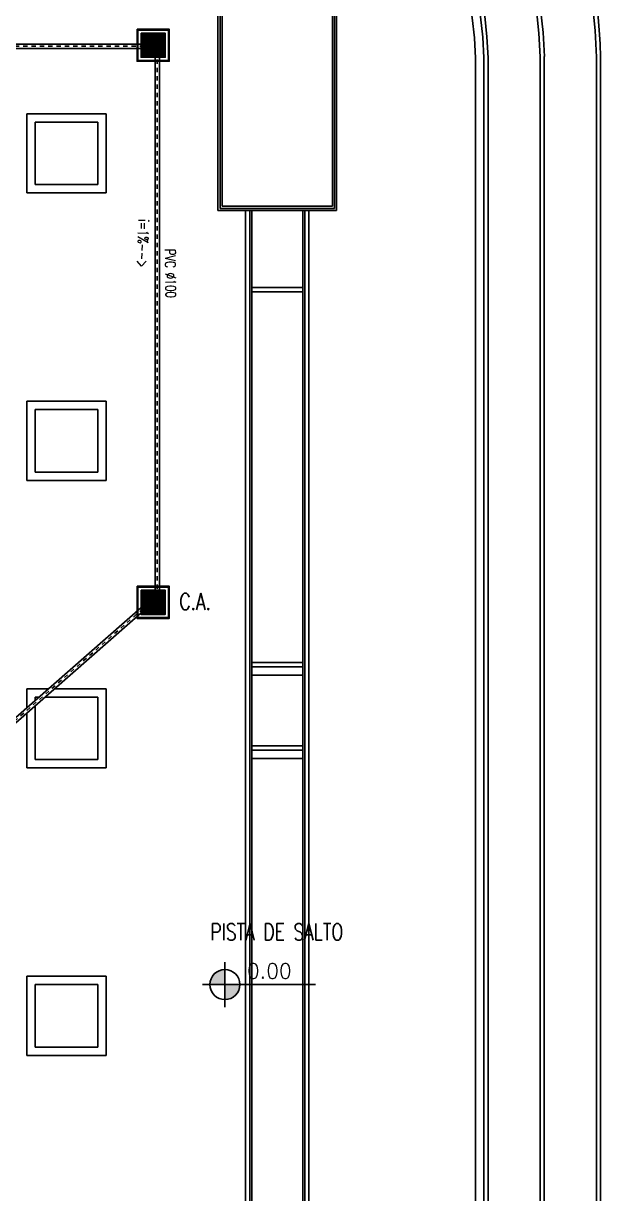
# Model space of a CAD drawing. Header units: inches. Extents: x 542650 to 544515, y 9574150 to 9574595.
# Drawn here: x 542863.26 to 542877.12, y 9574223.1 to 9574251.18 of the extents above; entities that cross this region are included whole.
import ezdxf
from ezdxf.enums import TextEntityAlignment as Align

# ---------------------------------------------------------------- set-up
doc = ezdxf.new("R2010")
doc.units = ezdxf.units.IN
doc.header["$MEASUREMENT"] = 0
doc.linetypes.add('DASHDOT', pattern=[1, 0.5, -0.25, 0, -0.25])
for name, color, linetype in [('EIXO', 8, 'Continuous'), ('I-ARQ', 8, 'Continuous'), ('I-NORMO_ARQ', 8, 'Continuous'), ('I-NORMO_INST', 4, 'Continuous'), ('I-PLUVIAL', 90, 'Continuous')]:
    doc.layers.add(name, color=color, linetype=linetype)
doc.styles.add('125', font='ROMANS.SHX', dxfattribs={"width": 0.7, "height": 0.25})
doc.styles.add('50', font='ROMANS.SHX', dxfattribs={"width": 0.7, "height": 0.1})
doc.styles.add('ROMANS', font='romans', dxfattribs={"height": 0.2})

# ---------------------------------------------------------------- blocks, each defined once
blk = doc.blocks.new('*U30')
at = {"color": 2}
blk.add_wipeout([(0, 0.057), (13.165, 0.057), (13.165, -0.057), (0, -0.057)], dxfattribs=at)
for p, q in [((0, 0.05), (13.165, 0.05)), ((0, -0.05), (13.165, -0.05))]:
    blk.add_line(p, q)
at = {"layer": 'EIXO', "linetype": 'DASHDOT', "ltscale": 0.01}
blk.add_line((0, 0), (13.165, 0), dxfattribs=at)
blk = doc.blocks.new('*U29')
at = {"color": 2}
blk.add_wipeout([(0, 0.057), (6.306, 0.057), (6.306, -0.057), (0, -0.057)], dxfattribs=at)
for p, q in [((0, 0.05), (6.306, 0.05)), ((0, -0.05), (6.306, -0.05))]:
    blk.add_line(p, q)
at = {"layer": 'EIXO', "linetype": 'DASHDOT', "ltscale": 0.01}
blk.add_line((0, 0), (6.306, 0), dxfattribs=at)
blk = doc.blocks.new('*U31')
at = {"color": 2}
blk.add_wipeout([(0.016, 0.055), (8.042, -2.307), (8.01, -2.416), (-0.016, -0.055)], dxfattribs=at)
for p, q in [((0.014, 0.048), (8.04, -2.313)), ((-0.014, -0.048), (8.012, -2.409))]:
    blk.add_line(p, q)
at = {"layer": 'EIXO', "linetype": 'DASHDOT', "ltscale": 0.01}
blk.add_line((0, 0), (8.026, -2.361), dxfattribs=at)
blk = doc.blocks.new('CAG')
at = {"color": 2, "ltscale": 0.5}
blk.add_wipeout([(-0.302, 0.302), (-0.302, -0.302), (0.302, -0.302), (0.302, 0.302)], dxfattribs=at)
at = {"ltscale": 0.5}
blk.add_lwpolyline([(-0.4, 0.4), (-0.4, -0.4), (0.4, -0.4), (0.4, 0.4)], close=True, dxfattribs=at)
at = {"color": 8, "ltscale": 0.5}
for points in [[(-0.38, 0.38), (-0.38, -0.38), (0.38, -0.38), (0.38, 0.38)], [(-0.3, 0.3), (-0.3, -0.3), (0.3, -0.3), (0.3, 0.3)], [(-0.3, 0.26875), (0.3, 0.26875), (0.3, 0.25625), (-0.3, 0.25625)], [(-0.3, 0.23125), (0.3, 0.23125), (0.3, 0.21875), (-0.3, 0.21875)], [(-0.3, 0.19375), (0.3, 0.19375), (0.3, 0.18125), (-0.3, 0.18125)], [(-0.3, 0.15625), (0.3, 0.15625), (0.3, 0.14375), (-0.3, 0.14375)], [(-0.3, 0.11875), (0.3, 0.11875), (0.3, 0.10625), (-0.3, 0.10625)], [(-0.3, 0.08125), (0.3, 0.08125), (0.3, 0.06875), (-0.3, 0.06875)], [(-0.3, 0.04375), (0.3, 0.04375), (0.3, 0.03125), (-0.3, 0.03125)], [(-0.3, 0.00625), (0.3, 0.00625), (0.3, -0.00625), (-0.3, -0.00625)], [(-0.3, -0.03125), (0.3, -0.03125), (0.3, -0.04375), (-0.3, -0.04375)], [(-0.3, -0.06875), (0.3, -0.06875), (0.3, -0.08125), (-0.3, -0.08125)], [(-0.3, -0.10625), (0.3, -0.10625), (0.3, -0.11875), (-0.3, -0.11875)], [(-0.3, -0.14375), (0.3, -0.14375), (0.3, -0.15625), (-0.3, -0.15625)], [(-0.3, -0.18125), (0.3, -0.18125), (0.3, -0.19375), (-0.3, -0.19375)], [(-0.3, -0.21875), (0.3, -0.21875), (0.3, -0.23125), (-0.3, -0.23125)], [(-0.3, -0.25625), (0.3, -0.25625), (0.3, -0.26875), (-0.3, -0.26875)]]:
    blk.add_lwpolyline(points, close=True, dxfattribs=at)

msp = doc.modelspace()

# ---------------------------------------------------------------- hatches: boundary and pattern name
at = {"layer": 'I-ARQ'}
h = msp.add_hatch(color=256, dxfattribs=at)
h.paths.add_polyline_path([(542868.458, 9574228.114), (542868.098, 9574228.114), (542868.098, 9574227.754, 0.414214)])
h.paths.add_polyline_path([(542868.098, 9574228.474, 0.414214), (542867.738, 9574228.114), (542868.098, 9574228.114)])

# ---------------------------------------------------------------- linework, layer by layer
for p, q in [((542867.931, 9574254.743), (542867.931, 9574246.693)), ((542867.931, 9574254.743), (542867.931, 9574246.693)), ((542867.981, 9574246.743), (542867.981, 9574254.693)), ((542868.031, 9574254.643), (542868.031, 9574246.793)), ((542870.681, 9574246.793), (542870.681, 9574254.643)), ((542870.731, 9574254.693), (542870.731, 9574246.743)), ((542870.781, 9574246.693), (542870.781, 9574254.743)), ((542870.781, 9574246.693), (542870.781, 9574254.743)), ((542874.117, 9574250.356), (542874.117, 9574183.35)), ((542874.317, 9574250.356), (542874.317, 9574183.35)), ((542874.417, 9574250.359), (542874.417, 9574183.267)), ((542874.417, 9574250.359), (542874.417, 9574183.267)), ((542875.667, 9574250.379), (542875.667, 9574183.267)), ((542875.767, 9574250.388), (542875.767, 9574183.342)), ((542877.018, 9574250.369), (542877.017, 9574183.373)), ((542877.118, 9574250.369), (542877.117, 9574183.373)), ((542865.244, 9574249.013), (542863.344, 9574249.013)), ((542863.344, 9574249.013), (542863.344, 9574247.113)), ((542865.244, 9574247.113), (542865.244, 9574249.013)), ((542865.044, 9574248.813), (542863.544, 9574248.813)), ((542863.544, 9574248.813), (542863.544, 9574247.313)), ((542865.044, 9574247.313), (542865.044, 9574248.813)), ((542863.544, 9574247.313), (542865.044, 9574247.313)), ((542863.344, 9574247.113), (542865.244, 9574247.113)), ((542867.931, 9574246.693), (542868.596, 9574246.693)), ((542867.931, 9574246.693), (542870.781, 9574246.693)), ((542870.731, 9574246.743), (542867.981, 9574246.743)), ((542868.031, 9574246.793), (542870.681, 9574246.793)), ((542868.596, 9574206.693), (542868.596, 9574246.693)), ((542868.596, 9574246.693), (542868.596, 9574206.693)), ((542868.696, 9574206.693), (542868.696, 9574246.693)), ((542868.746, 9574206.693), (542868.746, 9574246.693)), ((542869.966, 9574206.693), (542869.966, 9574246.693)), ((542870.016, 9574206.693), (542870.016, 9574246.693)), ((542870.116, 9574206.693), (542870.116, 9574246.693)), ((542870.116, 9574206.693), (542870.116, 9574246.693)), ((542870.116, 9574246.693), (542870.781, 9574246.693)), ((542869.966, 9574244.843), (542868.746, 9574244.843)), ((542868.746, 9574244.743), (542869.966, 9574244.743)), ((542863.344, 9574240.213), (542863.344, 9574242.113)), ((542863.344, 9574242.113), (542865.244, 9574242.113)), ((542863.544, 9574240.413), (542863.544, 9574241.913)), ((542863.544, 9574241.913), (542865.044, 9574241.913)), ((542865.044, 9574241.913), (542865.044, 9574240.413)), ((542865.244, 9574242.113), (542865.244, 9574240.213)), ((542865.244, 9574240.213), (542863.344, 9574240.213)), ((542865.044, 9574240.413), (542863.544, 9574240.413)), ((542869.966, 9574235.843), (542868.746, 9574235.843)), ((542868.746, 9574235.743), (542869.966, 9574235.743)), ((542869.966, 9574235.543), (542868.746, 9574235.543)), ((542863.344, 9574233.313), (542863.344, 9574235.213)), ((542863.344, 9574235.213), (542865.244, 9574235.213)), ((542865.244, 9574235.213), (542865.244, 9574233.313)), ((542863.544, 9574233.513), (542863.544, 9574235.013)), ((542863.544, 9574235.013), (542865.044, 9574235.013)), ((542865.044, 9574235.013), (542865.044, 9574233.513)), ((542869.966, 9574233.843), (542868.746, 9574233.843)), ((542865.044, 9574233.513), (542863.544, 9574233.513)), ((542869.966, 9574233.743), (542868.746, 9574233.743)), ((542869.966, 9574233.543), (542868.746, 9574233.543)), ((542865.244, 9574233.313), (542863.344, 9574233.313)), ((542868.098, 9574227.574), (542868.098, 9574228.654)), ((542863.344, 9574226.413), (542863.344, 9574228.313)), ((542863.344, 9574228.313), (542865.244, 9574228.313)), ((542865.244, 9574228.313), (542865.244, 9574226.413)), ((542863.544, 9574226.613), (542863.544, 9574228.113)), ((542863.544, 9574228.113), (542865.044, 9574228.113)), ((542865.044, 9574228.113), (542865.044, 9574226.613)), ((542867.558, 9574228.114), (542870.271, 9574228.114)), ((542865.044, 9574226.613), (542863.544, 9574226.613)), ((542865.244, 9574226.413), (542863.344, 9574226.413))]:
    msp.add_line(p, q, dxfattribs=at)
msp.add_circle((542868.098, 9574228.114), 0.36, dxfattribs=at)
for centre, radius, start, end in [((542864.422, 9574250.033), 12.7, 1.5289, 90.4805), ((542864.422, 9574250.033), 12.6, 1.5289, 90.4805), ((542864.423, 9574250.033), 11.35, 1.7949, 90.3786), ((542864.423, 9574250.033), 11.25, 1.7623, 90), ((542864.423, 9574250.033), 10, 1.8692, 90), ((542864.423, 9574250.033), 10, 1.8692, 90), ((542864.423, 9574250.033), 9.9, 1.8692, 90), ((542864.423, 9574250.033), 9.7, 1.8692, 90)]:
    msp.add_arc(centre, radius, start, end, dxfattribs=at)

# ---------------------------------------------------------------- texts
at = {"layer": 'I-ARQ', "style": 'ROMANS', "width": 1}
msp.add_attdef('0.00', (542868.624, 9574228.262), '', height=0.36, dxfattribs=at)
at = {"layer": 'I-NORMO_ARQ', "style": 'ROMANS', "width": 0.75}
msp.add_text('PISTA DE SALTO', height=0.4, dxfattribs=at).set_placement((542869.344, 9574229.378), align=Align.MIDDLE_CENTER)
at = {"layer": 'I-NORMO_INST', "style": '50', "width": 0.75}
msp.add_text('C.A.', height=0.4, dxfattribs=at).set_placement((542867.005, 9574237.106, 0.068))

# ---------------------------------------------------------------- next in the draw order: block references
at = {"layer": 'I-PLUVIAL'}
msp.add_blockref('*U29', (542859.857, 9574250.633), dxfattribs=at)
for name, p, rotation in [('*U30', (542866.474, 9574237.416), 90), ('*U31', (542859.883, 9574231.664), 57.60108553131595)]:
    msp.add_blockref(name, p, dxfattribs=dict(at, rotation=rotation))

# ---------------------------------------------------------------- next in the draw order: block references
at = {"layer": 'I-PLUVIAL', "xscale": 0.963779528525265, "yscale": 0.9637795422459021, "zscale": 0.963779528525265}
for p in [(542866.376, 9574250.658), (542866.376, 9574237.289)]:
    msp.add_blockref('CAG', p, dxfattribs=at)

# ---------------------------------------------------------------- next in the draw order: texts
at = {"layer": 'I-NORMO_INST', "ltscale": 0.05, "style": '125', "width": 0.7}
for s, rotation, p in [(' i=1%%%-->', 268.2294, (542866.025, 9574246.604)), ('PVC Ø100', 270.8534, (542866.657, 9574245.767))]:
    msp.add_text(s, height=0.25, rotation=rotation, dxfattribs=at).set_placement(p)

doc.saveas('drawing.dxf')
